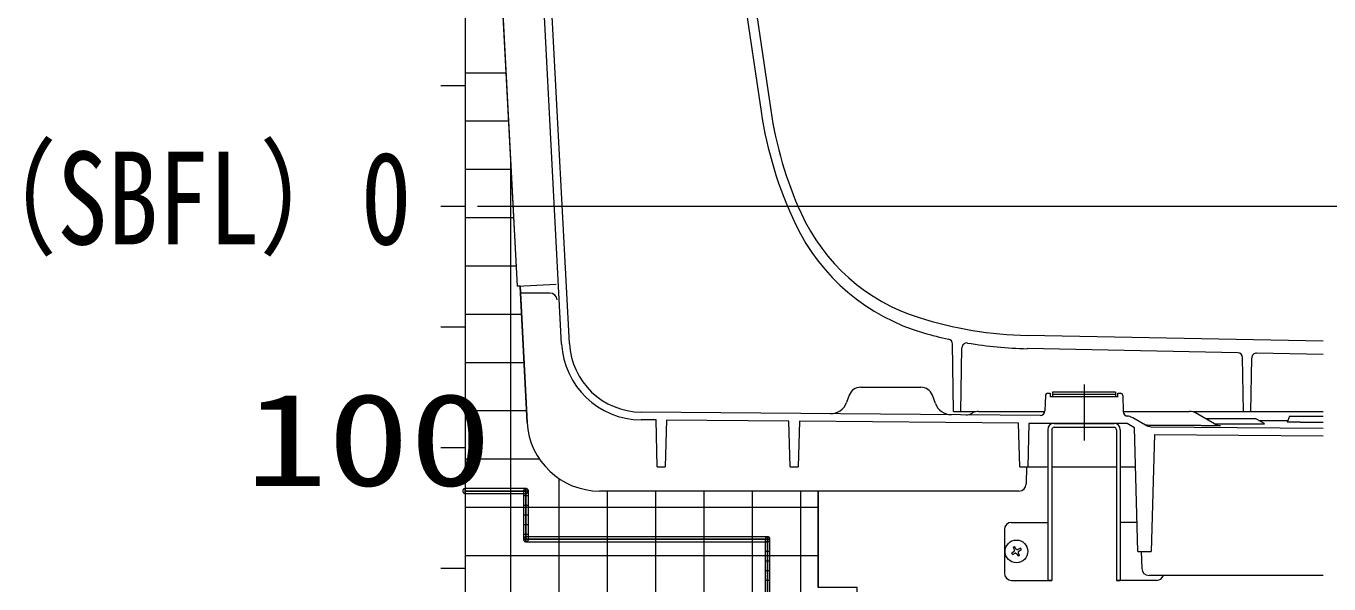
# Model space of a CAD drawing. Units: millimetres on the paper. Extents: x -305 to 305, y -152 to 152.
# Drawn here: x -132.05 to -105.09, y 51.91 to 63.47 of the extents above; entities that cross this region are included whole.
import ezdxf
from ezdxf.enums import TextEntityAlignment as Align

# ---------------------------------------------------------------- set-up
doc = ezdxf.new("R2010")
doc.units = ezdxf.units.MM
doc.linetypes.add('LONG_CHAIN', pattern=[21, 18, -1, 1, -1])
doc.layers.add('0-0_PV', color=7, linetype='Continuous', lineweight=9)
doc.styles.add('ＭＳ ゴシック', font='')
doc.styles.get('ＭＳ ゴシック').set_extended_font_data('MS Gothic')

msp = doc.modelspace()

# ---------------------------------------------------------------- linework, layer by layer
at = {"layer": '0-0_PV'}
for p, q in [((-122.963, 82.687), (-122.963, 36.437)), ((-120.805, 56.893), (-121.895, 77.697)), ((-121.879, 58.078), (-122.899, 77.551)), ((-120.965, 56.881), (-122.05, 77.587)), ((-118.901, 75.708), (-116.836, 61.699)), ((-118.703, 75.737), (-116.638, 61.728)), ((-122.963, 62.502), (-122.11, 62.502)), ((-123.463, 62.237), (-122.963, 62.237)), ((-122.963, 61.502), (-122.058, 61.502)), ((-122.017, 53.837), (-122.017, 60.726)), ((-122.963, 60.502), (-122.006, 60.502)), ((-123.463, 59.737), (-122.963, 59.737)), ((-122.963, 59.502), (-121.953, 59.502)), ((-122.963, 58.502), (-121.901, 58.502)), ((-121.879, 58.078), (-121.08, 58.119)), ((-121.826, 58.08), (-121.678, 55.259)), ((-121.21, 57.937), (-121.819, 57.937)), ((-122.963, 57.502), (-121.796, 57.502)), ((-123.463, 57.237), (-122.963, 57.237)), ((-105.203, 56.938), (-111.326, 57.061)), ((-112.853, 55.487), (-112.877, 56.884)), ((-112.703, 55.487), (-112.68, 56.806)), ((-106.97, 56.698), (-111.331, 56.786)), ((-105.203, 56.663), (-106.581, 56.691)), ((-122.963, 56.502), (-121.744, 56.502)), ((-106.853, 55.487), (-106.872, 56.6)), ((-106.703, 55.487), (-106.683, 56.592)), ((-115.013, 55.823), (-115.069, 55.669)), ((-113.229, 55.648), (-113.293, 55.823)), ((-110.904, 55.862), (-110.853, 55.862)), ((-110.853, 55.862), (-110.853, 55.787)), ((-109.503, 55.887), (-110.803, 55.887)), ((-110.803, 55.887), (-110.803, 55.787)), ((-109.503, 55.837), (-110.803, 55.837)), ((-109.503, 55.887), (-109.503, 55.787)), ((-109.453, 55.862), (-109.401, 55.862)), ((-109.453, 55.787), (-109.453, 55.862)), ((-110.954, 55.813), (-110.962, 55.5)), ((-109.351, 55.813), (-109.343, 55.485)), ((-122.963, 55.502), (-121.691, 55.502)), ((-119.011, 55.309), (-119.321, 55.311)), ((-111.063, 55.403), (-119.32, 55.471)), ((-118.985, 54.337), (-119.011, 55.309)), ((-118.794, 55.307), (-118.82, 54.337)), ((-116.26, 55.286), (-118.794, 55.307)), ((-116.235, 54.337), (-116.26, 55.286)), ((-116.045, 55.284), (-116.07, 54.337)), ((-111.509, 55.246), (-116.045, 55.284)), ((-112.853, 55.487), (-112.403, 55.487)), ((-112.461, 55.454), (-112.469, 55.449)), ((-112.336, 55.487), (-110.963, 55.487)), ((-109.343, 55.487), (-107.97, 55.487)), ((-109.244, 55.387), (-109.269, 55.388)), ((-108.884, 55.203), (-109.146, 55.354)), ((-107.903, 55.487), (-105.203, 55.487)), ((-107.455, 55.229), (-107.845, 55.454)), ((-107.643, 55.337), (-107.403, 55.337)), ((-107.403, 55.337), (-106.603, 55.337)), ((-106.425, 55.235), (-106.603, 55.337)), ((-105.903, 55.387), (-105.943, 55.277)), ((-105.903, 55.387), (-105.203, 55.387)), ((-111.485, 54.337), (-111.509, 55.246)), ((-111.296, 55.237), (-111.32, 54.337)), ((-109.263, 55.237), (-111.296, 55.237)), ((-110.903, 55.107), (-110.903, 51.987)), ((-110.823, 55.107), (-110.823, 51.987)), ((-110.773, 55.237), (-109.533, 55.237)), ((-110.773, 55.157), (-109.533, 55.157)), ((-109.483, 55.107), (-109.483, 51.987)), ((-109.403, 55.107), (-109.403, 51.987)), ((-109.11, 55.149), (-109.263, 55.237)), ((-109.043, 52.587), (-109.11, 55.149)), ((-108.698, 55.009), (-108.763, 52.587)), ((-108.761, 55.17), (-105.203, 55.14)), ((-108.698, 55.009), (-105.203, 54.98)), ((-107.403, 55.195), (-107.33, 55.195)), ((-123.463, 54.737), (-122.963, 54.737)), ((-122.963, 54.502), (-121.422, 54.502)), ((-118.985, 54.337), (-118.82, 54.337)), ((-116.235, 54.337), (-116.07, 54.337)), ((-111.485, 54.337), (-111.32, 54.337)), ((-111.341, 54.337), (-111.35, 53.983)), ((-111.341, 54.337), (-110.953, 54.337)), ((-110.823, 54.337), (-109.483, 54.337)), ((-109.353, 54.337), (-109.089, 54.337)), ((-121.017, 52.837), (-121.017, 54.096)), ((-122.017, 36.437), (-122.017, 53.837)), ((-121.653, 53.737), (-121.753, 53.737)), ((-111.5, 53.837), (-120.18, 53.837)), ((-120.017, 52.837), (-120.017, 53.837)), ((-119.017, 52.837), (-119.017, 53.837)), ((-118.017, 52.837), (-118.017, 53.837)), ((-117.017, 52.837), (-117.017, 53.837)), ((-116.017, 50.687), (-116.017, 53.837)), ((-115.653, 53.837), (-115.653, 51.837)), ((-122.963, 53.502), (-121.703, 53.502)), ((-121.653, 53.537), (-121.753, 53.537)), ((-121.703, 53.502), (-115.653, 53.502)), ((-121.653, 53.337), (-121.753, 53.337)), ((-121.653, 53.137), (-121.753, 53.137)), ((-111.653, 53.187), (-110.903, 53.187)), ((-109.058, 53.187), (-109.403, 53.187)), ((-121.653, 52.937), (-121.753, 52.937)), ((-111.803, 53.037), (-111.803, 52.137)), ((-121.017, 36.437), (-121.017, 52.837)), ((-120.017, 36.437), (-120.017, 52.837)), ((-119.017, 36.437), (-119.017, 52.837)), ((-118.017, 36.437), (-118.017, 52.837)), ((-117.017, 36.437), (-117.017, 52.837)), ((-116.653, 52.787), (-116.753, 52.787)), ((-116.653, 52.587), (-116.753, 52.587)), ((-111.6, 52.583), (-111.651, 52.548)), ((-111.618, 52.671), (-111.592, 52.686)), ((-111.618, 52.67), (-111.592, 52.614)), ((-111.557, 52.635), (-111.592, 52.685)), ((-111.469, 52.653), (-111.526, 52.626)), ((-111.505, 52.591), (-111.454, 52.627)), ((-111.469, 52.653), (-111.454, 52.627)), ((-109.043, 52.587), (-108.763, 52.587)), ((-108.968, 52.587), (-108.958, 52.233)), ((-122.963, 52.502), (-116.703, 52.502)), ((-116.653, 52.387), (-116.753, 52.387)), ((-116.703, 52.502), (-115.653, 52.502)), ((-111.636, 52.522), (-111.651, 52.548)), ((-111.636, 52.522), (-111.58, 52.548)), ((-111.549, 52.539), (-111.513, 52.489)), ((-111.487, 52.504), (-111.513, 52.56)), ((-111.487, 52.504), (-111.513, 52.489)), ((-123.463, 52.237), (-122.963, 52.237)), ((-116.653, 52.187), (-116.753, 52.187)), ((-105.203, 52.087), (-108.808, 52.087)), ((-116.653, 51.987), (-116.753, 51.987)), ((-111.653, 51.987), (-110.823, 51.987)), ((-110.823, 51.987), (-110.903, 51.987)), ((-109.483, 51.987), (-109.403, 51.987)), ((-108.653, 51.987), (-109.483, 51.987))]:
    msp.add_line(p, q, dxfattribs=at)
at = {"layer": '0-0_PV', "linetype": 'LONG_CHAIN'}
for p, q in [((-122.703, 59.737), (-97.703, 59.737)), ((-110.153, 56.046), (-110.153, 54.883))]:
    msp.add_line(p, q, dxfattribs=at)
at = {"layer": '0-0_PV'}
for points in [[(-122.904, 77.994), (-122.963, 81.337), (-122.963, 80.187), (-122.963, 77.687), (-122.963, 75.187), (-122.963, 72.687), (-122.963, 70.187), (-122.963, 67.687), (-122.963, 65.187), (-122.963, 62.687), (-122.963, 60.187), (-122.963, 57.687), (-122.963, 55.187), (-122.963, 53.837), (-121.703, 53.837), (-121.703, 52.837), (-116.703, 52.837), (-116.703, 50.687), (-115.703, 50.687), (-115.703, 36.552), (-115.7, 36.552)], [(-121.678, 55.259), (-121.819, 57.937), (-121.826, 58.08), (-121.879, 58.078), (-122.768, 75.054), (-122.899, 77.551), (-122.764, 77.558), (-122.883, 77.885)], [(-114.778, 55.987), (-114.153, 55.987), (-113.528, 55.987)], [(-109.453, 55.787), (-110.153, 55.787), (-110.853, 55.787)], [(-106.538, 55.3), (-106.526, 55.3), (-106.514, 55.3), (-106.502, 55.3), (-106.49, 55.3), (-106.478, 55.3), (-106.466, 55.3), (-106.454, 55.3), (-106.442, 55.3), (-106.43, 55.3), (-106.418, 55.299), (-106.406, 55.299), (-106.394, 55.299), (-106.382, 55.299), (-106.369, 55.299), (-106.357, 55.299), (-106.345, 55.299), (-106.333, 55.299), (-106.321, 55.299), (-106.309, 55.299), (-106.297, 55.299), (-106.285, 55.299), (-106.273, 55.299), (-106.261, 55.299), (-106.249, 55.299), (-106.237, 55.299), (-106.225, 55.299), (-106.213, 55.299), (-106.201, 55.299), (-106.189, 55.299), (-106.176, 55.299), (-106.164, 55.299), (-106.152, 55.299), (-106.14, 55.299), (-106.128, 55.299), (-106.116, 55.299), (-106.104, 55.298), (-106.092, 55.298), (-106.08, 55.298), (-106.068, 55.298)], [(-106.068, 55.298), (-106.056, 55.298), (-106.044, 55.298), (-106.032, 55.298), (-106.02, 55.298), (-106.008, 55.298), (-105.996, 55.298), (-105.983, 55.298), (-105.971, 55.298), (-105.959, 55.298), (-105.947, 55.298), (-105.935, 55.298)], [(-108.887, 55.205), (-108.863, 55.205), (-108.838, 55.205), (-108.813, 55.204), (-108.788, 55.204), (-108.763, 55.204), (-108.738, 55.204), (-108.714, 55.204), (-108.689, 55.204), (-108.664, 55.204), (-108.639, 55.203), (-108.614, 55.203), (-108.589, 55.203), (-108.565, 55.203), (-108.54, 55.203), (-108.515, 55.203), (-108.49, 55.202), (-108.465, 55.202), (-108.44, 55.202), (-108.416, 55.202), (-108.391, 55.202), (-108.366, 55.202), (-108.341, 55.201), (-108.316, 55.201), (-108.291, 55.201), (-108.267, 55.201), (-108.242, 55.201), (-108.217, 55.201), (-108.192, 55.2), (-108.167, 55.2), (-108.142, 55.2), (-108.118, 55.2), (-108.093, 55.2), (-108.068, 55.2), (-108.043, 55.199), (-108.018, 55.199), (-107.993, 55.199), (-107.969, 55.199), (-107.944, 55.199), (-107.919, 55.199)], [(-107.919, 55.199), (-107.894, 55.198), (-107.869, 55.198), (-107.844, 55.198), (-107.82, 55.198), (-107.795, 55.198), (-107.77, 55.198), (-107.745, 55.198), (-107.72, 55.197), (-107.695, 55.197), (-107.671, 55.197), (-107.646, 55.197), (-107.621, 55.197), (-107.596, 55.197), (-107.571, 55.196), (-107.546, 55.196), (-107.522, 55.196), (-107.497, 55.196), (-107.472, 55.196), (-107.447, 55.196), (-107.422, 55.196), (-107.397, 55.195)], [(-107.46, 55.232), (-107.454, 55.232), (-107.447, 55.232), (-107.44, 55.232), (-107.433, 55.231), (-107.426, 55.231), (-107.42, 55.231), (-107.413, 55.231), (-107.406, 55.231), (-107.399, 55.231), (-107.393, 55.231), (-107.386, 55.231), (-107.379, 55.231), (-107.372, 55.231), (-107.365, 55.231), (-107.359, 55.231), (-107.352, 55.231), (-107.345, 55.231), (-107.338, 55.231), (-107.332, 55.231), (-107.325, 55.231), (-107.318, 55.231), (-107.311, 55.231), (-107.304, 55.231), (-107.298, 55.231), (-107.291, 55.231), (-107.284, 55.231), (-107.277, 55.231), (-107.271, 55.231), (-107.264, 55.231), (-107.257, 55.231), (-107.25, 55.231), (-107.243, 55.231), (-107.237, 55.231), (-107.23, 55.231), (-107.223, 55.23), (-107.216, 55.23), (-107.21, 55.23), (-107.203, 55.23), (-107.196, 55.23)], [(-107.196, 55.23), (-107.189, 55.23), (-107.182, 55.23), (-107.176, 55.23), (-107.169, 55.23), (-107.162, 55.23), (-107.155, 55.23), (-107.148, 55.23), (-107.142, 55.23), (-107.135, 55.23), (-107.128, 55.23), (-107.121, 55.23), (-107.115, 55.23), (-107.108, 55.23), (-107.101, 55.23), (-107.094, 55.23), (-107.087, 55.23), (-107.081, 55.23), (-107.074, 55.23), (-107.067, 55.23), (-107.06, 55.23), (-107.054, 55.23), (-107.047, 55.23), (-107.04, 55.23), (-107.033, 55.23), (-107.026, 55.23), (-107.02, 55.23), (-107.013, 55.23), (-107.006, 55.23), (-106.999, 55.23), (-106.993, 55.23), (-106.986, 55.23), (-106.979, 55.23), (-106.972, 55.23), (-106.965, 55.23), (-106.959, 55.23), (-106.952, 55.23), (-106.945, 55.23), (-106.938, 55.23), (-106.932, 55.23)], [(-106.932, 55.23), (-106.925, 55.23), (-106.918, 55.23), (-106.911, 55.23), (-106.904, 55.23), (-106.898, 55.23), (-106.891, 55.23), (-106.884, 55.23), (-106.877, 55.23), (-106.871, 55.23), (-106.864, 55.23), (-106.857, 55.23), (-106.85, 55.23), (-106.843, 55.23), (-106.837, 55.23), (-106.83, 55.23), (-106.823, 55.23), (-106.816, 55.23), (-106.81, 55.23), (-106.803, 55.23), (-106.796, 55.23), (-106.789, 55.23), (-106.782, 55.23)], [(-106.782, 55.23), (-106.779, 55.23), (-106.776, 55.23), (-106.772, 55.23), (-106.769, 55.23), (-106.766, 55.23), (-106.762, 55.23), (-106.759, 55.23), (-106.756, 55.23), (-106.752, 55.23), (-106.749, 55.23), (-106.746, 55.23), (-106.742, 55.23), (-106.739, 55.23), (-106.736, 55.23), (-106.732, 55.23), (-106.729, 55.23), (-106.726, 55.23), (-106.722, 55.23), (-106.719, 55.23), (-106.716, 55.23), (-106.712, 55.23), (-106.709, 55.23), (-106.706, 55.23), (-106.702, 55.23), (-106.699, 55.23), (-106.696, 55.23), (-106.692, 55.23), (-106.689, 55.23), (-106.686, 55.23), (-106.682, 55.23), (-106.679, 55.23), (-106.676, 55.23), (-106.672, 55.23), (-106.669, 55.23), (-106.666, 55.23), (-106.662, 55.23), (-106.659, 55.23), (-106.656, 55.23), (-106.653, 55.23)], [(-106.653, 55.23), (-106.649, 55.23), (-106.646, 55.23), (-106.643, 55.23), (-106.639, 55.23), (-106.636, 55.23), (-106.633, 55.23), (-106.63, 55.23), (-106.626, 55.23), (-106.623, 55.23), (-106.62, 55.23), (-106.617, 55.23), (-106.613, 55.23), (-106.61, 55.23), (-106.607, 55.23), (-106.603, 55.23), (-106.6, 55.23), (-106.597, 55.23), (-106.593, 55.23), (-106.59, 55.23), (-106.587, 55.23), (-106.583, 55.23), (-106.58, 55.23), (-106.576, 55.23), (-106.573, 55.23), (-106.569, 55.23), (-106.566, 55.23), (-106.562, 55.23), (-106.559, 55.23), (-106.555, 55.23), (-106.552, 55.23), (-106.548, 55.23), (-106.544, 55.23), (-106.541, 55.23), (-106.537, 55.23), (-106.534, 55.23), (-106.53, 55.23), (-106.527, 55.23), (-106.523, 55.23), (-106.52, 55.23)], [(-106.52, 55.23), (-106.516, 55.231), (-106.513, 55.231), (-106.51, 55.231), (-106.507, 55.231), (-106.503, 55.231), (-106.5, 55.231), (-106.497, 55.231), (-106.495, 55.231), (-106.492, 55.231), (-106.489, 55.231), (-106.486, 55.231), (-106.484, 55.231), (-106.481, 55.231), (-106.479, 55.231), (-106.476, 55.231), (-106.473, 55.231), (-106.47, 55.231), (-106.467, 55.232), (-106.464, 55.232), (-106.461, 55.232), (-106.457, 55.232), (-106.452, 55.232), (-106.448, 55.232), (-106.443, 55.232), (-106.437, 55.232), (-106.432, 55.232), (-106.427, 55.232), (-106.423, 55.232), (-106.42, 55.232), (-106.42, 55.232), (-106.423, 55.233), (-106.426, 55.233)], [(-105.938, 55.275), (-105.945, 55.274), (-105.95, 55.274), (-105.949, 55.273), (-105.944, 55.273), (-105.935, 55.272), (-105.924, 55.272), (-105.913, 55.272), (-105.902, 55.272), (-105.891, 55.272), (-105.882, 55.272), (-105.874, 55.271), (-105.866, 55.271), (-105.859, 55.271), (-105.852, 55.271), (-105.846, 55.271), (-105.84, 55.27), (-105.835, 55.27), (-105.829, 55.27), (-105.824, 55.27), (-105.819, 55.269), (-105.814, 55.269), (-105.808, 55.269), (-105.802, 55.269), (-105.797, 55.269), (-105.79, 55.269), (-105.784, 55.268), (-105.778, 55.268), (-105.771, 55.268), (-105.765, 55.268), (-105.758, 55.268), (-105.751, 55.268), (-105.744, 55.268), (-105.737, 55.267), (-105.73, 55.267), (-105.722, 55.267), (-105.715, 55.267), (-105.708, 55.267), (-105.7, 55.267), (-105.693, 55.267)], [(-105.693, 55.267), (-105.686, 55.267), (-105.678, 55.267), (-105.671, 55.266), (-105.663, 55.266), (-105.656, 55.266), (-105.649, 55.266), (-105.642, 55.266), (-105.634, 55.266), (-105.627, 55.266), (-105.62, 55.266), (-105.613, 55.266), (-105.606, 55.266), (-105.599, 55.265), (-105.592, 55.265), (-105.585, 55.265), (-105.578, 55.265), (-105.572, 55.265), (-105.565, 55.265), (-105.558, 55.265), (-105.551, 55.265), (-105.544, 55.265), (-105.538, 55.265), (-105.531, 55.264), (-105.524, 55.264), (-105.517, 55.264), (-105.511, 55.264), (-105.504, 55.264), (-105.497, 55.264), (-105.49, 55.264), (-105.484, 55.264), (-105.477, 55.264), (-105.47, 55.264), (-105.464, 55.264), (-105.457, 55.263), (-105.45, 55.263), (-105.443, 55.263), (-105.437, 55.263), (-105.43, 55.263), (-105.423, 55.263)], [(-105.423, 55.263), (-105.416, 55.263), (-105.409, 55.263), (-105.402, 55.263), (-105.396, 55.263), (-105.389, 55.263), (-105.382, 55.263), (-105.375, 55.262), (-105.368, 55.262), (-105.361, 55.262), (-105.354, 55.262), (-105.347, 55.262), (-105.341, 55.262), (-105.334, 55.262), (-105.327, 55.262), (-105.32, 55.262), (-105.313, 55.262), (-105.306, 55.262), (-105.299, 55.262), (-105.292, 55.262), (-105.285, 55.261), (-105.278, 55.261), (-105.272, 55.261), (-105.265, 55.261), (-105.258, 55.261), (-105.251, 55.261), (-105.244, 55.261), (-105.237, 55.261), (-105.23, 55.261), (-105.223, 55.261), (-105.216, 55.261), (-105.209, 55.261), (-105.203, 55.261)], [(-121.703, 53.887), (-122.963, 53.887), (-122.969, 53.887), (-122.975, 53.885), (-122.981, 53.884), (-122.987, 53.881), (-122.992, 53.878), (-122.997, 53.874), (-123.001, 53.869), (-123.005, 53.864), (-123.008, 53.858), (-123.01, 53.853), (-123.012, 53.846), (-123.013, 53.84), (-123.013, 53.834), (-123.012, 53.828), (-123.01, 53.822), (-123.008, 53.816), (-123.005, 53.81), (-123.001, 53.805), (-122.997, 53.801), (-122.992, 53.797), (-122.987, 53.793), (-122.981, 53.791), (-122.975, 53.789), (-122.969, 53.787), (-122.963, 53.787), (-122.963, 53.837), (-122.963, 53.887)], [(-114.553, 37.738), (-114.553, 39.907), (-114.728, 39.907), (-114.846, 39.975), (-114.846, 40.557), (-114.753, 40.557), (-114.846, 40.611), (-114.846, 41.207), (-114.788, 41.207), (-114.788, 51.007), (-114.953, 51.007), (-114.953, 51.157), (-114.728, 51.157), (-114.728, 51.187), (-114.846, 51.255), (-114.846, 51.837), (-115.653, 51.837), (-115.653, 53.837), (-120.18, 53.837)], [(-116.703, 52.887), (-121.703, 52.887), (-121.709, 52.887), (-121.715, 52.885), (-121.721, 52.884), (-121.727, 52.881), (-121.732, 52.878), (-121.737, 52.874), (-121.741, 52.869), (-121.745, 52.864), (-121.748, 52.858), (-121.75, 52.853), (-121.752, 52.846), (-121.753, 52.84), (-121.753, 52.834), (-121.752, 52.828), (-121.75, 52.822), (-121.748, 52.816), (-121.745, 52.81), (-121.741, 52.805), (-121.737, 52.801), (-121.732, 52.797), (-121.727, 52.793), (-121.721, 52.791), (-121.715, 52.789), (-121.709, 52.787), (-121.703, 52.787), (-121.703, 52.837), (-121.703, 52.887)]]:
    msp.add_lwpolyline(points, dxfattribs=at)
for points in [[(-122.963, 53.787), (-121.703, 53.787), (-121.703, 53.887), (-122.963, 53.887)], [(-121.703, 52.837), (-121.703, 53.837), (-122.963, 53.837), (-122.963, 52.687), (-122.963, 50.187), (-122.963, 47.687), (-122.963, 45.187), (-122.963, 42.687), (-122.963, 40.187), (-122.963, 37.687), (-122.963, 36.437), (-120.463, 36.437), (-117.963, 36.437), (-116.403, 36.437), (-116.403, 36.552), (-115.703, 36.552), (-115.703, 50.687), (-116.703, 50.687), (-116.703, 52.837)], [(-121.653, 53.837), (-121.653, 53.843), (-121.654, 53.849), (-121.656, 53.855), (-121.659, 53.861), (-121.662, 53.866), (-121.666, 53.871), (-121.671, 53.876), (-121.676, 53.879), (-121.681, 53.882), (-121.687, 53.885), (-121.693, 53.886), (-121.7, 53.887), (-121.706, 53.887), (-121.712, 53.886), (-121.718, 53.885), (-121.724, 53.882), (-121.73, 53.879), (-121.735, 53.876), (-121.739, 53.871), (-121.743, 53.866), (-121.747, 53.861), (-121.749, 53.855), (-121.751, 53.849), (-121.752, 53.843), (-121.753, 53.837), (-121.703, 53.837)], [(-121.753, 53.837), (-121.753, 52.837), (-121.653, 52.837), (-121.653, 53.837)], [(-121.703, 53.837), (-121.703, 53.787), (-121.696, 53.787), (-121.69, 53.789), (-121.684, 53.791), (-121.679, 53.793), (-121.673, 53.797), (-121.669, 53.801), (-121.664, 53.805), (-121.661, 53.81), (-121.657, 53.816), (-121.655, 53.822), (-121.654, 53.828), (-121.653, 53.834), (-121.653, 53.84), (-121.654, 53.846), (-121.655, 53.853), (-121.657, 53.858), (-121.661, 53.864), (-121.664, 53.869), (-121.669, 53.874), (-121.673, 53.878), (-121.679, 53.881), (-121.684, 53.884), (-121.69, 53.885), (-121.696, 53.887), (-121.703, 53.887)], [(-121.703, 52.787), (-116.703, 52.787), (-116.703, 52.887), (-121.703, 52.887)], [(-116.653, 52.837), (-116.653, 52.843), (-116.654, 52.849), (-116.656, 52.855), (-116.659, 52.861), (-116.662, 52.866), (-116.666, 52.871), (-116.671, 52.876), (-116.676, 52.879), (-116.681, 52.882), (-116.687, 52.885), (-116.693, 52.886), (-116.7, 52.887), (-116.706, 52.887), (-116.712, 52.886), (-116.718, 52.885), (-116.724, 52.882), (-116.73, 52.879), (-116.735, 52.876), (-116.739, 52.871), (-116.743, 52.866), (-116.747, 52.861), (-116.749, 52.855), (-116.751, 52.849), (-116.752, 52.843), (-116.753, 52.837), (-116.703, 52.837)], [(-116.703, 52.837), (-116.703, 52.787), (-116.696, 52.787), (-116.69, 52.789), (-116.684, 52.791), (-116.679, 52.793), (-116.673, 52.797), (-116.669, 52.801), (-116.664, 52.805), (-116.661, 52.81), (-116.657, 52.816), (-116.655, 52.822), (-116.654, 52.828), (-116.653, 52.834), (-116.653, 52.84), (-116.654, 52.846), (-116.655, 52.853), (-116.657, 52.858), (-116.661, 52.864), (-116.664, 52.869), (-116.669, 52.874), (-116.673, 52.878), (-116.679, 52.881), (-116.684, 52.884), (-116.69, 52.885), (-116.696, 52.887), (-116.703, 52.887)], [(-121.703, 52.837), (-121.753, 52.837), (-121.752, 52.831), (-121.751, 52.825), (-121.749, 52.819), (-121.747, 52.813), (-121.743, 52.808), (-121.739, 52.803), (-121.735, 52.799), (-121.73, 52.795), (-121.724, 52.792), (-121.718, 52.79), (-121.712, 52.788), (-121.706, 52.787), (-121.7, 52.787), (-121.693, 52.788), (-121.687, 52.79), (-121.681, 52.792), (-121.676, 52.795), (-121.671, 52.799), (-121.666, 52.803), (-121.662, 52.808), (-121.659, 52.813), (-121.656, 52.819), (-121.654, 52.825), (-121.653, 52.831), (-121.653, 52.837)], [(-116.753, 52.837), (-116.753, 50.687), (-116.653, 50.687), (-116.653, 52.837)]]:
    msp.add_lwpolyline(points, close=True, dxfattribs=at)
msp.add_circle((-111.553, 52.587), 0.235, dxfattribs=at)
for centre, radius, start, end in [((-108.724, 62.894), 8.2, 188.3833, 205.5027), ((-108.724, 62.894), 8, 188.3833, 204.3757), ((-112.367, 61.244), 4, 204.3757, 252.5237), ((-112.289, 61.194), 4.25, 205.5027, 253.8), ((-121.21, 57.787), 0.15, 3, 90), ((-111.166, 65.059), 8, 252.5237, 268.8542), ((-111.166, 65.059), 8.275, 253.8, 257.5106), ((-112.977, 56.882), 0.1, 1, 77.5105), ((-112.58, 56.804), 0.1, 80.2812, 179), ((-111.166, 65.059), 8.275, 260.2812, 268.8542), ((-119.307, 56.971), 1.66, 183, 269.5226), ((-119.307, 56.971), 1.5, 183, 269.5226), ((-106.972, 56.598), 0.1, 1, 88.8542), ((-106.583, 56.591), 0.1, 88.8542, 179), ((-114.778, 55.737), 0.25, 90, 160), ((-113.528, 55.737), 0.25, 20, 90), ((-110.904, 55.812), 0.05, 90, 178.5), ((-109.401, 55.812), 0.05, 1.5, 90), ((-115.397, 55.789), 0.35, 269.5226, 340), ((-112.901, 55.768), 0.35, 200, 269.5226), ((-112.594, 55.665), 0.25, 269.5226, 300), ((-112.336, 55.237), 0.25, 90, 120), ((-111.062, 55.503), 0.1, 269.5226, 358.5), ((-109.243, 55.487), 0.1, 181.5, 269.5226), ((-109.271, 55.138), 0.25, 60, 89.5225), ((-107.97, 55.237), 0.25, 60, 90), ((-120.18, 55.337), 1.5, 182.9999, 270), ((-120.18, 55.337), 1.5, 183, 270), ((-110.773, 55.107), 0.13, 90, 180), ((-110.773, 55.107), 0.05, 90, 180), ((-109.533, 55.107), 0.13, 0, 90), ((-109.533, 55.107), 0.05, 0, 90), ((-108.759, 55.42), 0.25, 240, 269.5226), ((-107.33, 55.445), 0.25, 240, 270), ((-110.953, 54.467), 0.13, 270, 292.6199), ((-109.353, 54.467), 0.13, 247.3801, 270), ((-111.5, 53.987), 0.15, 270, 358.5), ((-111.653, 53.037), 0.15, 90, 180), ((-111.615, 52.604), 0.025, 305, 25), ((-111.536, 52.649), 0.025, 215, 295), ((-111.491, 52.57), 0.025, 124.9999, 205), ((-111.569, 52.525), 0.025, 35, 115), ((-111.653, 52.137), 0.15, 180, 270), ((-108.808, 52.237), 0.15, 181.5, 270), ((-108.653, 52.137), 0.15, 270, 340.5277)]:
    msp.add_arc(centre, radius, start, end, dxfattribs=at)

# ---------------------------------------------------------------- texts
at = {"layer": '0-0_PV', "style": 'ＭＳ ゴシック'}
for s, height, width, p in [('（SBFL）0', 1.924, 0.8, (-133.508, 58.367)), ('100', 1.921, 1.3, (-127.51, 53.367))]:
    msp.add_text(s, height=height, dxfattribs=dict(at, width=width)).set_placement(p, align=Align.BOTTOM_LEFT)

doc.saveas('drawing.dxf')
